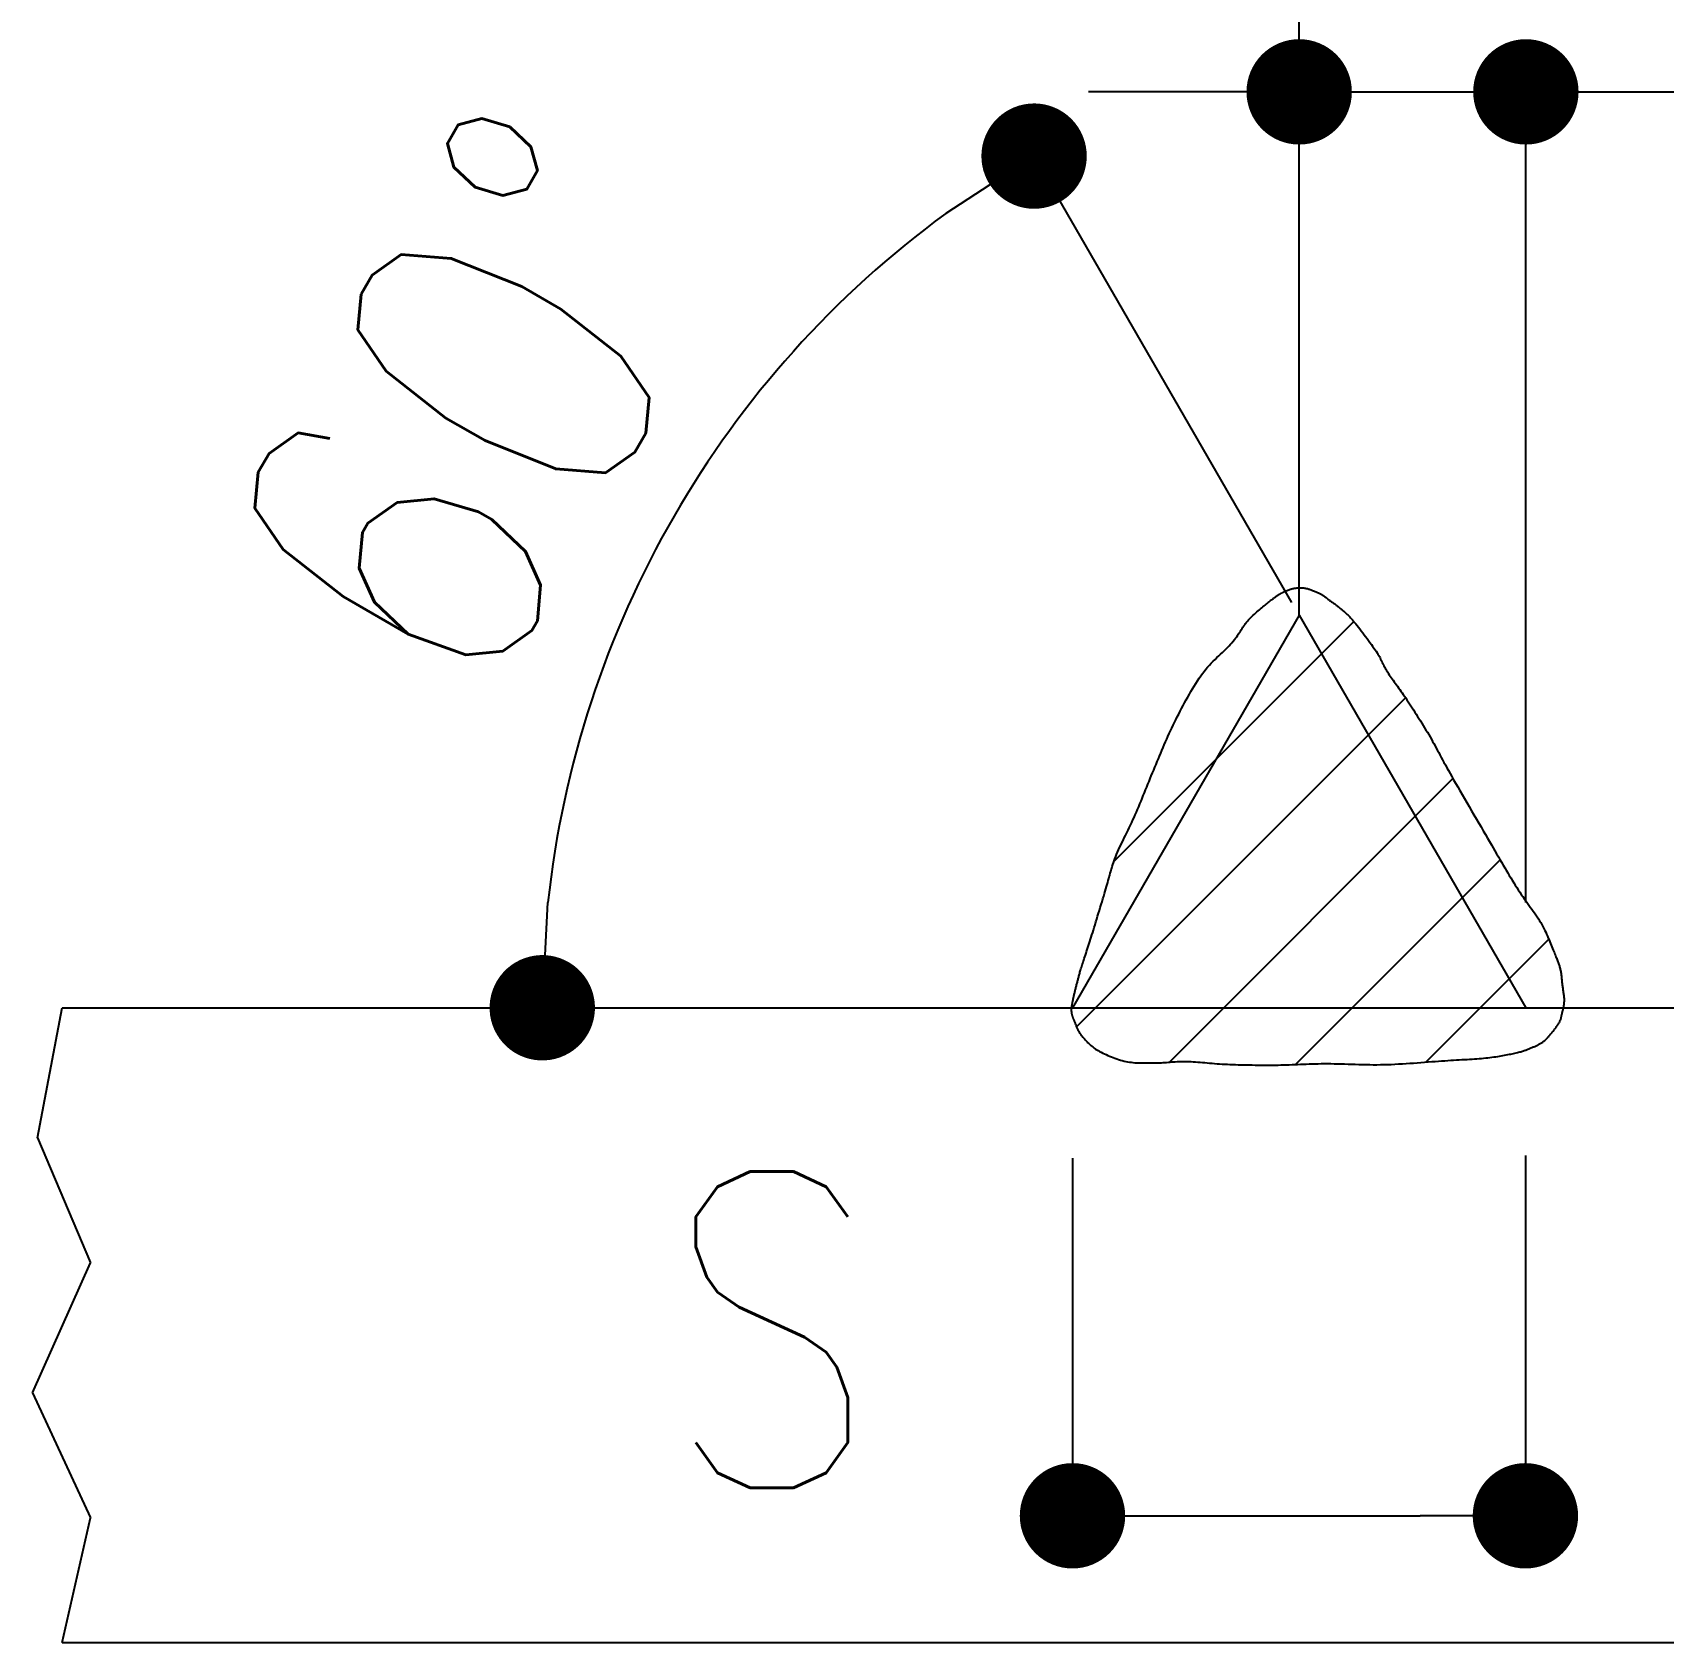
# Model space of a CAD drawing. Header units: millimetres. Extents: x -11384 to 29624, y 0 to 17788.
# Drawn here: x -5086.1 to -4962.3, y 5715.7 to 5837.9 of the extents above; entities that cross this region are included whole.
import ezdxf

# ---------------------------------------------------------------- set-up
doc = ezdxf.new("R2010")
doc.units = ezdxf.units.MM
doc.header["$LTSCALE"] = 5
doc.layers.get('0').update_dxf_attribs({"color": 255})
doc.layers.add('寸法', color=4, linetype='Continuous')
doc.layers.add('金物', color=142, linetype='Continuous')
doc.styles.add('04setumei', font='simplex.shx', dxfattribs={"width": 0.7, "height": 2.5, "bigfont": 'extfont2.shx'})

# ---------------------------------------------------------------- blocks, each defined once
blk = doc.blocks.new('_Dot')
at = {"color": 0, "linetype": 'ByBlock', "lineweight": -2}
blk.add_line((-0.5, 0), (-1, 0), dxfattribs=at)
at = {"color": 0, "linetype": 'ByBlock', "const_width": 0.5}
blk.add_lwpolyline([(-0.25, 0, 1), (0.25, 0, 1)], format="xyb", close=True, dxfattribs=at)

msp = doc.modelspace()

# ---------------------------------------------------------------- linework, layer by layer
at = {"layer": '寸法'}
for p, q in [((-4997.967, 5833.45), (-5005.967, 5833.45)), ((-4989.967, 5801.715), (-4989.967, 5833.45)), ((-4989.967, 5833.45), (-4972.758, 5833.45)), ((-4972.758, 5771.908), (-4972.758, 5833.45)), ((-4964.758, 5833.45), (-4956.758, 5833.45)), ((-4990.525, 5794.682), (-5010.092, 5828.573)), ((-4992.134, 5794.825), (-4992.078, 5794.87)), ((-4992.078, 5794.87), (-4992.025, 5794.912)), ((-4992.025, 5794.912), (-4991.975, 5794.952)), ((-4991.975, 5794.952), (-4991.927, 5794.99)), ((-4991.927, 5794.99), (-4991.881, 5795.025)), ((-4991.881, 5795.025), (-4991.836, 5795.058)), ((-4991.836, 5795.058), (-4991.794, 5795.09)), ((-4991.794, 5795.09), (-4991.752, 5795.12)), ((-4991.752, 5795.12), (-4991.711, 5795.149)), ((-4991.711, 5795.149), (-4991.672, 5795.177)), ((-4991.672, 5795.177), (-4991.632, 5795.204)), ((-4991.632, 5795.204), (-4991.593, 5795.231)), ((-4991.593, 5795.231), (-4991.554, 5795.257)), ((-4991.554, 5795.257), (-4991.514, 5795.283)), ((-4991.514, 5795.283), (-4991.475, 5795.308)), ((-4991.475, 5795.308), (-4991.437, 5795.332)), ((-4991.437, 5795.332), (-4991.401, 5795.353)), ((-4991.401, 5795.353), (-4991.366, 5795.373)), ((-4991.366, 5795.373), (-4991.332, 5795.392)), ((-4991.332, 5795.392), (-4991.3, 5795.409)), ((-4991.3, 5795.409), (-4991.268, 5795.425)), ((-4991.268, 5795.425), (-4991.236, 5795.44)), ((-4991.236, 5795.44), (-4991.205, 5795.455)), ((-4991.205, 5795.455), (-4991.175, 5795.468)), ((-4991.175, 5795.468), (-4991.145, 5795.482)), ((-4991.145, 5795.482), (-4991.115, 5795.494)), ((-4991.115, 5795.494), (-4991.085, 5795.507)), ((-4991.085, 5795.507), (-4991.055, 5795.52)), ((-4991.055, 5795.52), (-4991.025, 5795.532)), ((-4991.025, 5795.532), (-4990.995, 5795.545)), ((-4990.995, 5795.545), (-4990.963, 5795.558)), ((-4990.963, 5795.558), (-4990.932, 5795.572)), ((-4990.932, 5795.572), (-4990.901, 5795.585)), ((-4990.901, 5795.585), (-4990.869, 5795.598)), ((-4990.869, 5795.598), (-4990.838, 5795.611)), ((-4990.838, 5795.611), (-4990.807, 5795.623)), ((-4990.807, 5795.623), (-4990.776, 5795.636)), ((-4990.776, 5795.636), (-4990.745, 5795.648)), ((-4990.745, 5795.648), (-4990.714, 5795.659)), ((-4990.714, 5795.659), (-4990.683, 5795.67)), ((-4990.683, 5795.67), (-4990.652, 5795.681)), ((-4990.652, 5795.681), (-4990.622, 5795.691)), ((-4990.622, 5795.691), (-4990.592, 5795.701)), ((-4990.592, 5795.701), (-4990.562, 5795.71)), ((-4990.562, 5795.71), (-4990.532, 5795.719)), ((-4990.532, 5795.719), (-4990.502, 5795.727)), ((-4990.502, 5795.727), (-4990.473, 5795.735)), ((-4990.473, 5795.735), (-4990.443, 5795.742)), ((-4990.443, 5795.742), (-4990.414, 5795.748)), ((-4990.414, 5795.748), (-4990.386, 5795.754)), ((-4990.386, 5795.754), (-4990.358, 5795.76)), ((-4990.358, 5795.76), (-4990.331, 5795.764)), ((-4990.331, 5795.764), (-4990.304, 5795.768)), ((-4990.304, 5795.768), (-4990.278, 5795.772)), ((-4990.278, 5795.772), (-4990.251, 5795.775)), ((-4990.251, 5795.775), (-4990.225, 5795.778)), ((-4990.225, 5795.778), (-4990.198, 5795.78)), ((-4990.198, 5795.78), (-4990.171, 5795.782)), ((-4990.171, 5795.782), (-4990.144, 5795.784)), ((-4990.144, 5795.784), (-4990.116, 5795.785)), ((-4990.116, 5795.785), (-4990.088, 5795.786)), ((-4990.088, 5795.786), (-4990.059, 5795.787)), ((-4990.059, 5795.787), (-4990.03, 5795.787)), ((-4990.03, 5795.787), (-4989.999, 5795.787)), ((-4989.999, 5795.787), (-4989.967, 5795.787)), ((-4989.967, 5795.787), (-4989.935, 5795.787)), ((-4989.935, 5795.787), (-4989.903, 5795.787)), ((-4989.903, 5795.787), (-4989.871, 5795.787)), ((-4989.871, 5795.787), (-4989.839, 5795.788)), ((-4989.839, 5795.788), (-4989.807, 5795.788)), ((-4989.807, 5795.788), (-4989.774, 5795.788)), ((-4989.774, 5795.788), (-4989.741, 5795.788)), ((-4989.741, 5795.788), (-4989.707, 5795.787)), ((-4989.707, 5795.787), (-4989.672, 5795.786)), ((-4989.672, 5795.786), (-4989.636, 5795.784)), ((-4989.636, 5795.784), (-4989.6, 5795.781)), ((-4989.6, 5795.781), (-4989.562, 5795.776)), ((-4989.562, 5795.776), (-4989.522, 5795.77)), ((-4989.522, 5795.77), (-4989.481, 5795.763)), ((-4989.481, 5795.763), (-4989.438, 5795.755)), ((-4989.438, 5795.755), (-4989.394, 5795.744)), ((-4989.394, 5795.744), (-4989.347, 5795.732)), ((-4989.347, 5795.732), (-4989.297, 5795.718)), ((-4989.297, 5795.718), (-4989.244, 5795.702)), ((-4989.244, 5795.702), (-4989.188, 5795.684)), ((-4989.188, 5795.684), (-4989.13, 5795.665)), ((-4989.13, 5795.665), (-4989.07, 5795.644)), ((-4989.07, 5795.644), (-4989.007, 5795.621)), ((-4989.007, 5795.621), (-4988.944, 5795.598)), ((-4988.944, 5795.598), (-4988.88, 5795.574)), ((-4988.88, 5795.574), (-4988.816, 5795.549)), ((-4988.816, 5795.549), (-4988.752, 5795.523)), ((-4988.752, 5795.523), (-4988.688, 5795.497)), ((-4988.688, 5795.497), (-4988.626, 5795.47)), ((-4988.626, 5795.47), (-4988.565, 5795.444)), ((-4988.565, 5795.444), (-4988.506, 5795.417)), ((-4988.506, 5795.417), (-4988.45, 5795.391)), ((-4988.45, 5795.391), (-4988.396, 5795.365)), ((-4988.396, 5795.365), (-4988.346, 5795.339)), ((-4988.346, 5795.339), (-4988.299, 5795.314)), ((-4988.299, 5795.314), (-4988.255, 5795.289)), ((-4988.255, 5795.289), (-4988.214, 5795.264)), ((-4988.214, 5795.264), (-4988.175, 5795.239)), ((-4988.175, 5795.239), (-4988.137, 5795.213)), ((-4988.137, 5795.213), (-4988.102, 5795.188)), ((-4988.102, 5795.188), (-4988.067, 5795.162)), ((-4988.067, 5795.162), (-4988.033, 5795.136)), ((-4988.033, 5795.136), (-4987.999, 5795.109)), ((-4987.999, 5795.109), (-4987.965, 5795.082)), ((-4987.965, 5795.082), (-4987.931, 5795.055)), ((-4987.931, 5795.055), (-4987.897, 5795.027)), ((-4987.897, 5795.027), (-4987.861, 5794.998)), ((-4987.861, 5794.998), (-4987.825, 5794.968)), ((-4987.825, 5794.968), (-4987.786, 5794.938)), ((-4987.786, 5794.938), (-4987.746, 5794.907)), ((-4987.746, 5794.907), (-4987.703, 5794.875)), ((-4987.703, 5794.875), (-4987.658, 5794.842)), ((-4989.967, 5793.715), (-5007.176, 5763.908)), ((-4993.645, 5793.534), (-4993.556, 5793.622)), ((-4993.556, 5793.622), (-4993.464, 5793.709)), ((-4993.464, 5793.709), (-4993.371, 5793.795)), ((-4993.371, 5793.795), (-4993.277, 5793.879)), ((-4993.277, 5793.879), (-4993.181, 5793.962)), ((-4993.181, 5793.962), (-4993.086, 5794.043)), ((-4993.086, 5794.043), (-4992.992, 5794.123)), ((-4992.992, 5794.123), (-4992.899, 5794.2)), ((-4992.899, 5794.2), (-4992.806, 5794.275)), ((-4992.806, 5794.275), (-4992.717, 5794.348)), ((-4992.717, 5794.348), (-4992.63, 5794.418)), ((-4992.63, 5794.418), (-4992.546, 5794.486)), ((-4992.546, 5794.486), (-4992.466, 5794.551)), ((-4992.466, 5794.551), (-4992.391, 5794.612)), ((-4992.391, 5794.612), (-4992.32, 5794.67)), ((-4992.32, 5794.67), (-4992.255, 5794.725)), ((-4992.255, 5794.725), (-4992.193, 5794.777)), ((-4992.193, 5794.777), (-4992.134, 5794.825)), ((-4989.967, 5793.715), (-4972.758, 5763.908)), ((-4987.658, 5794.842), (-4987.613, 5794.809)), ((-4987.613, 5794.809), (-4987.566, 5794.776)), ((-4987.566, 5794.776), (-4987.519, 5794.742)), ((-4987.519, 5794.742), (-4987.471, 5794.708)), ((-4987.471, 5794.708), (-4987.422, 5794.674)), ((-4987.422, 5794.674), (-4987.372, 5794.638)), ((-4987.372, 5794.638), (-4987.322, 5794.603)), ((-4987.322, 5794.603), (-4987.271, 5794.566)), ((-4987.271, 5794.566), (-4987.219, 5794.528)), ((-4987.219, 5794.528), (-4987.167, 5794.489)), ((-4987.167, 5794.489), (-4987.115, 5794.45)), ((-4987.115, 5794.45), (-4987.061, 5794.409)), ((-4987.061, 5794.409), (-4987.008, 5794.366)), ((-4987.008, 5794.366), (-4986.954, 5794.323)), ((-4986.954, 5794.323), (-4986.9, 5794.278)), ((-4986.9, 5794.278), (-4986.845, 5794.232)), ((-4986.845, 5794.232), (-4986.791, 5794.185)), ((-4986.791, 5794.185), (-4986.738, 5794.141)), ((-4986.738, 5794.141), (-4986.686, 5794.097)), ((-4986.686, 5794.097), (-4986.635, 5794.054)), ((-4986.635, 5794.054), (-4986.583, 5794.011)), ((-4986.583, 5794.011), (-4986.531, 5793.968)), ((-4986.531, 5793.968), (-4986.479, 5793.923)), ((-4986.479, 5793.923), (-4986.426, 5793.876)), ((-4986.426, 5793.876), (-4986.371, 5793.827)), ((-4986.371, 5793.827), (-4986.315, 5793.774)), ((-4986.315, 5793.774), (-4986.256, 5793.718)), ((-4986.256, 5793.718), (-4986.196, 5793.657)), ((-4986.196, 5793.657), (-4986.132, 5793.591)), ((-5004.022, 5775.045), (-4985.824, 5793.242)), ((-4994.562, 5792.297), (-4994.493, 5792.402)), ((-4994.493, 5792.402), (-4994.426, 5792.504)), ((-4994.426, 5792.504), (-4994.362, 5792.605)), ((-4994.362, 5792.605), (-4994.298, 5792.703)), ((-4994.298, 5792.703), (-4994.234, 5792.8)), ((-4994.234, 5792.8), (-4994.17, 5792.896)), ((-4994.17, 5792.896), (-4994.105, 5792.99)), ((-4994.105, 5792.99), (-4994.037, 5793.083)), ((-4994.037, 5793.083), (-4993.966, 5793.175)), ((-4993.966, 5793.175), (-4993.892, 5793.266)), ((-4993.892, 5793.266), (-4993.814, 5793.356)), ((-4993.814, 5793.356), (-4993.731, 5793.445)), ((-4993.731, 5793.445), (-4993.645, 5793.534)), ((-4986.132, 5793.591), (-4986.066, 5793.52)), ((-4986.066, 5793.52), (-4985.996, 5793.443)), ((-4985.996, 5793.443), (-4985.922, 5793.358)), ((-4985.922, 5793.358), (-4985.844, 5793.266)), ((-4985.844, 5793.266), (-4985.761, 5793.165)), ((-4985.761, 5793.165), (-4985.67, 5793.054)), ((-4985.67, 5793.054), (-4985.574, 5792.933)), ((-4985.574, 5792.933), (-4985.472, 5792.804)), ((-4985.472, 5792.804), (-4985.366, 5792.669)), ((-4985.366, 5792.669), (-4985.257, 5792.528)), ((-4985.257, 5792.528), (-4985.146, 5792.383)), ((-4985.146, 5792.383), (-4985.034, 5792.235)), ((-4995.534, 5791.139), (-4995.409, 5791.262)), ((-4995.409, 5791.262), (-4995.289, 5791.383)), ((-4995.289, 5791.383), (-4995.175, 5791.504)), ((-4995.175, 5791.504), (-4995.069, 5791.624)), ((-4995.069, 5791.624), (-4994.969, 5791.742)), ((-4994.969, 5791.742), (-4994.877, 5791.858)), ((-4994.877, 5791.858), (-4994.79, 5791.971)), ((-4994.79, 5791.971), (-4994.71, 5792.082)), ((-4994.71, 5792.082), (-4994.634, 5792.191)), ((-4994.634, 5792.191), (-4994.562, 5792.297)), ((-4985.034, 5792.235), (-4984.922, 5792.086)), ((-4984.922, 5792.086), (-4984.81, 5791.936)), ((-4984.81, 5791.936), (-4984.7, 5791.787)), ((-4984.7, 5791.787), (-4984.593, 5791.64)), ((-4984.593, 5791.64), (-4984.489, 5791.496)), ((-4984.489, 5791.496), (-4984.39, 5791.357)), ((-4984.39, 5791.357), (-4984.296, 5791.224)), ((-4984.296, 5791.224), (-4984.209, 5791.097)), ((-4996.92, 5789.772), (-4996.782, 5789.925)), ((-4996.782, 5789.925), (-4996.642, 5790.074)), ((-4996.642, 5790.074), (-4996.499, 5790.218)), ((-4996.499, 5790.218), (-4996.357, 5790.359)), ((-4996.357, 5790.359), (-4996.215, 5790.496)), ((-4996.215, 5790.496), (-4996.074, 5790.63)), ((-4996.074, 5790.63), (-4995.935, 5790.76)), ((-4995.935, 5790.76), (-4995.797, 5790.889)), ((-4995.797, 5790.889), (-4995.664, 5791.015)), ((-4995.664, 5791.015), (-4995.534, 5791.139)), ((-4984.209, 5791.097), (-4984.129, 5790.979)), ((-4984.129, 5790.979), (-4984.057, 5790.869)), ((-4984.057, 5790.869), (-4983.992, 5790.764)), ((-4983.992, 5790.764), (-4983.933, 5790.664)), ((-4983.933, 5790.664), (-4983.88, 5790.569)), ((-4983.88, 5790.569), (-4983.83, 5790.477)), ((-4983.83, 5790.477), (-4983.785, 5790.388)), ((-4983.785, 5790.388), (-4983.742, 5790.301)), ((-4983.742, 5790.301), (-4983.7, 5790.216)), ((-4983.7, 5790.216), (-4983.66, 5790.131)), ((-4983.66, 5790.131), (-4983.62, 5790.048)), ((-4983.62, 5790.048), (-4983.579, 5789.963)), ((-4983.579, 5789.963), (-4983.536, 5789.877)), ((-4997.815, 5788.539), (-4997.691, 5788.734)), ((-4997.691, 5788.734), (-4997.566, 5788.923)), ((-4997.566, 5788.923), (-4997.441, 5789.105)), ((-4997.441, 5789.105), (-4997.316, 5789.281)), ((-4997.316, 5789.281), (-4997.188, 5789.45)), ((-4997.188, 5789.45), (-4997.056, 5789.613)), ((-4997.056, 5789.613), (-4996.92, 5789.772)), ((-4983.536, 5789.877), (-4983.492, 5789.789)), ((-4983.492, 5789.789), (-4983.444, 5789.699)), ((-4983.444, 5789.699), (-4983.391, 5789.606)), ((-4983.391, 5789.606), (-4983.334, 5789.509)), ((-4983.334, 5789.509), (-4983.271, 5789.407)), ((-4983.271, 5789.407), (-4983.204, 5789.302)), ((-4983.204, 5789.302), (-4983.134, 5789.198)), ((-4983.134, 5789.198), (-4983.063, 5789.092)), ((-4983.063, 5789.092), (-4982.989, 5788.986)), ((-4982.989, 5788.986), (-4982.913, 5788.879)), ((-4982.913, 5788.879), (-4982.835, 5788.771)), ((-4982.835, 5788.771), (-4982.756, 5788.661)), ((-5006.87, 5762.461), (-4981.891, 5787.441)), ((-4998.543, 5787.287), (-4998.424, 5787.503)), ((-4998.424, 5787.503), (-4998.305, 5787.716)), ((-4998.305, 5787.716), (-4998.184, 5787.927)), ((-4998.184, 5787.927), (-4998.061, 5788.135)), ((-4998.061, 5788.135), (-4997.938, 5788.339)), ((-4997.938, 5788.339), (-4997.815, 5788.539)), ((-4982.756, 5788.661), (-4982.674, 5788.55)), ((-4982.674, 5788.55), (-4982.591, 5788.437)), ((-4982.591, 5788.437), (-4982.507, 5788.321)), ((-4982.507, 5788.321), (-4982.421, 5788.203)), ((-4982.421, 5788.203), (-4982.334, 5788.082)), ((-4982.334, 5788.082), (-4982.246, 5787.959)), ((-4982.246, 5787.959), (-4982.156, 5787.832)), ((-4982.156, 5787.832), (-4982.066, 5787.702)), ((-4982.066, 5787.702), (-4981.975, 5787.567)), ((-4981.975, 5787.567), (-4981.883, 5787.429)), ((-4981.883, 5787.429), (-4981.79, 5787.287)), ((-4999.224, 5785.991), (-4999.115, 5786.204)), ((-4999.115, 5786.204), (-4999.004, 5786.419)), ((-4999.004, 5786.419), (-4998.891, 5786.636)), ((-4998.891, 5786.636), (-4998.777, 5786.853)), ((-4998.777, 5786.853), (-4998.661, 5787.07)), ((-4998.661, 5787.07), (-4998.543, 5787.287)), ((-4981.79, 5787.287), (-4981.694, 5787.141)), ((-4981.694, 5787.141), (-4981.596, 5786.992)), ((-4981.596, 5786.992), (-4981.496, 5786.838)), ((-4981.496, 5786.838), (-4981.395, 5786.682)), ((-4981.395, 5786.682), (-4981.292, 5786.523)), ((-4981.292, 5786.523), (-4981.188, 5786.361)), ((-4981.188, 5786.361), (-4981.084, 5786.196)), ((-4981.084, 5786.196), (-4980.978, 5786.029)), ((-4999.737, 5784.939), (-4999.639, 5785.15)), ((-4999.639, 5785.15), (-4999.539, 5785.361)), ((-4999.539, 5785.361), (-4999.436, 5785.571)), ((-4999.436, 5785.571), (-4999.332, 5785.78)), ((-4999.332, 5785.78), (-4999.224, 5785.991)), ((-4980.978, 5786.029), (-4980.872, 5785.861)), ((-4980.872, 5785.861), (-4980.765, 5785.69)), ((-4980.765, 5785.69), (-4980.659, 5785.519)), ((-4980.659, 5785.519), (-4980.553, 5785.346)), ((-4980.553, 5785.346), (-4980.447, 5785.172)), ((-4980.447, 5785.172), (-4980.342, 5784.997)), ((-4980.342, 5784.997), (-4980.237, 5784.822)), ((-5000.296, 5783.664), (-5000.206, 5783.877)), ((-5000.206, 5783.877), (-5000.114, 5784.09)), ((-5000.114, 5784.09), (-5000.022, 5784.303)), ((-5000.022, 5784.303), (-4999.929, 5784.515)), ((-4999.929, 5784.515), (-4999.834, 5784.727)), ((-4999.834, 5784.727), (-4999.737, 5784.939)), ((-4980.237, 5784.822), (-4980.133, 5784.646)), ((-4980.133, 5784.646), (-4980.033, 5784.473)), ((-4980.033, 5784.473), (-4979.935, 5784.301)), ((-4979.935, 5784.301), (-4979.84, 5784.132)), ((-4979.84, 5784.132), (-4979.746, 5783.963)), ((-4979.746, 5783.963), (-4979.653, 5783.794)), ((-4979.653, 5783.794), (-4979.561, 5783.624)), ((-5000.833, 5782.386), (-5000.743, 5782.598)), ((-5000.743, 5782.598), (-5000.654, 5782.811)), ((-5000.654, 5782.811), (-5000.565, 5783.024)), ((-5000.565, 5783.024), (-5000.475, 5783.237)), ((-5000.475, 5783.237), (-5000.386, 5783.451)), ((-5000.386, 5783.451), (-5000.296, 5783.664)), ((-4979.561, 5783.624), (-4979.469, 5783.452)), ((-4979.469, 5783.452), (-4979.376, 5783.279)), ((-4979.376, 5783.279), (-4979.281, 5783.101)), ((-4979.281, 5783.101), (-4979.184, 5782.92)), ((-4979.184, 5782.92), (-4979.084, 5782.734)), ((-4979.084, 5782.734), (-4978.98, 5782.542)), ((-4978.98, 5782.542), (-4978.872, 5782.343)), ((-5001.367, 5781.099), (-5001.279, 5781.316)), ((-5001.279, 5781.316), (-5001.191, 5781.531)), ((-5001.191, 5781.531), (-5001.102, 5781.746)), ((-5001.102, 5781.746), (-5001.013, 5781.96)), ((-5001.013, 5781.96), (-5000.923, 5782.173)), ((-5000.923, 5782.173), (-5000.833, 5782.386)), ((-4999.82, 5759.777), (-4978.292, 5781.305)), ((-4978.872, 5782.343), (-4978.76, 5782.137)), ((-4978.76, 5782.137), (-4978.641, 5781.923)), ((-4978.641, 5781.923), (-4978.516, 5781.699)), ((-4978.516, 5781.699), (-4978.384, 5781.466)), ((-4978.384, 5781.466), (-4978.244, 5781.219)), ((-5001.888, 5779.808), (-5001.802, 5780.021)), ((-5001.802, 5780.021), (-5001.715, 5780.236)), ((-5001.715, 5780.236), (-5001.629, 5780.451)), ((-5001.629, 5780.451), (-5001.542, 5780.667)), ((-5001.542, 5780.667), (-5001.455, 5780.883)), ((-5001.455, 5780.883), (-5001.367, 5781.099)), ((-4978.244, 5781.219), (-4978.094, 5780.958)), ((-4978.094, 5780.958), (-4977.936, 5780.682)), ((-4977.936, 5780.682), (-4977.771, 5780.396)), ((-4977.771, 5780.396), (-4977.6, 5780.1)), ((-4977.6, 5780.1), (-4977.424, 5779.798)), ((-5002.408, 5778.566), (-5002.321, 5778.767)), ((-5002.321, 5778.767), (-5002.234, 5778.971)), ((-5002.234, 5778.971), (-5002.147, 5779.177)), ((-5002.147, 5779.177), (-5002.061, 5779.386)), ((-5002.061, 5779.386), (-5001.975, 5779.596)), ((-5001.975, 5779.596), (-5001.888, 5779.808)), ((-4977.424, 5779.798), (-4977.246, 5779.49)), ((-4977.246, 5779.49), (-4977.064, 5779.178)), ((-4977.064, 5779.178), (-4976.882, 5778.864)), ((-4976.882, 5778.864), (-4976.7, 5778.552)), ((-5002.962, 5777.382), (-5002.868, 5777.576)), ((-5002.868, 5777.576), (-5002.773, 5777.773)), ((-5002.773, 5777.773), (-5002.68, 5777.97)), ((-5002.68, 5777.97), (-5002.587, 5778.168)), ((-5002.587, 5778.168), (-5002.497, 5778.367)), ((-5002.497, 5778.367), (-5002.408, 5778.566)), ((-4976.7, 5778.552), (-4976.518, 5778.241)), ((-4976.518, 5778.241), (-4976.339, 5777.935)), ((-4976.339, 5777.935), (-4976.164, 5777.635)), ((-4976.164, 5777.635), (-4975.994, 5777.343)), ((-5003.511, 5776.252), (-5003.424, 5776.435)), ((-5003.424, 5776.435), (-5003.335, 5776.62)), ((-5003.335, 5776.62), (-5003.243, 5776.807)), ((-5003.243, 5776.807), (-5003.15, 5776.997)), ((-5003.15, 5776.997), (-5003.056, 5777.188)), ((-5003.056, 5777.188), (-5002.962, 5777.382)), ((-4975.994, 5777.343), (-4975.829, 5777.062)), ((-4975.829, 5777.062), (-4975.672, 5776.792)), ((-4975.672, 5776.792), (-4975.522, 5776.536)), ((-4975.522, 5776.536), (-4975.38, 5776.292)), ((-4975.38, 5776.292), (-4975.241, 5776.054)), ((-5004.065, 5774.922), (-5004.013, 5775.069)), ((-5004.013, 5775.069), (-5003.956, 5775.223)), ((-5003.956, 5775.223), (-5003.893, 5775.384)), ((-5003.893, 5775.384), (-5003.825, 5775.551)), ((-5003.825, 5775.551), (-5003.753, 5775.722)), ((-5003.753, 5775.722), (-5003.676, 5775.895)), ((-5003.676, 5775.895), (-5003.595, 5776.072)), ((-5003.595, 5776.072), (-5003.511, 5776.252)), ((-4990.258, 5759.604), (-4974.715, 5775.147)), ((-4975.241, 5776.054), (-4975.107, 5775.823)), ((-4975.107, 5775.823), (-4974.976, 5775.597)), ((-4974.976, 5775.597), (-4974.848, 5775.377)), ((-4974.848, 5775.377), (-4974.724, 5775.162)), ((-4974.724, 5775.162), (-4974.602, 5774.952)), ((-5004.417, 5773.717), (-5004.38, 5773.853)), ((-5004.38, 5773.853), (-5004.344, 5773.987)), ((-5004.344, 5773.987), (-5004.309, 5774.119)), ((-5004.309, 5774.119), (-5004.273, 5774.249)), ((-5004.273, 5774.249), (-5004.236, 5774.379)), ((-5004.236, 5774.379), (-5004.197, 5774.51)), ((-5004.197, 5774.51), (-5004.156, 5774.644)), ((-5004.156, 5774.644), (-5004.113, 5774.781)), ((-5004.113, 5774.781), (-5004.065, 5774.922)), ((-4974.602, 5774.952), (-4974.483, 5774.747)), ((-4974.483, 5774.747), (-4974.365, 5774.545)), ((-4974.365, 5774.545), (-4974.249, 5774.348)), ((-4974.249, 5774.348), (-4974.135, 5774.154)), ((-4974.135, 5774.154), (-4974.021, 5773.962)), ((-4974.021, 5773.962), (-4973.908, 5773.773)), ((-5004.808, 5772.375), (-5004.748, 5772.574)), ((-5004.748, 5772.574), (-5004.69, 5772.764)), ((-5004.69, 5772.764), (-5004.636, 5772.944)), ((-5004.636, 5772.944), (-5004.585, 5773.114)), ((-5004.585, 5773.114), (-5004.538, 5773.275)), ((-5004.538, 5773.275), (-5004.495, 5773.428)), ((-5004.495, 5773.428), (-5004.455, 5773.575)), ((-5004.455, 5773.575), (-5004.417, 5773.717)), ((-4973.908, 5773.773), (-4973.795, 5773.587)), ((-4973.795, 5773.587), (-4973.682, 5773.403)), ((-4973.682, 5773.403), (-4973.569, 5773.22)), ((-4973.569, 5773.22), (-4973.455, 5773.038)), ((-4973.455, 5773.038), (-4973.34, 5772.859)), ((-4973.34, 5772.859), (-4973.224, 5772.684)), ((-4973.224, 5772.684), (-4973.108, 5772.513)), ((-5005.131, 5771.301), (-5005.064, 5771.522)), ((-5005.064, 5771.522), (-5004.999, 5771.742)), ((-5004.999, 5771.742), (-5004.933, 5771.958)), ((-5004.933, 5771.958), (-5004.87, 5772.169)), ((-5004.87, 5772.169), (-5004.808, 5772.375)), ((-4973.108, 5772.513), (-4972.992, 5772.346)), ((-4972.992, 5772.346), (-4972.877, 5772.182)), ((-4972.877, 5772.182), (-4972.761, 5772.021)), ((-4972.761, 5772.021), (-4972.647, 5771.863)), ((-4972.647, 5771.863), (-4972.534, 5771.708)), ((-4972.534, 5771.708), (-4972.423, 5771.555)), ((-4972.423, 5771.555), (-4972.314, 5771.403)), ((-4972.314, 5771.403), (-4972.207, 5771.254)), ((-5005.523, 5770.007), (-5005.46, 5770.212)), ((-5005.46, 5770.212), (-5005.396, 5770.423)), ((-5005.396, 5770.423), (-5005.331, 5770.638)), ((-5005.331, 5770.638), (-5005.265, 5770.858)), ((-5005.265, 5770.858), (-5005.198, 5771.079)), ((-5005.198, 5771.079), (-5005.131, 5771.301)), ((-4972.207, 5771.254), (-4972.102, 5771.105)), ((-4972.102, 5771.105), (-4972.001, 5770.958)), ((-4972.001, 5770.958), (-4971.902, 5770.811)), ((-4971.902, 5770.811), (-4971.807, 5770.665)), ((-4971.807, 5770.665), (-4971.717, 5770.519)), ((-4971.717, 5770.519), (-4971.63, 5770.373)), ((-4971.63, 5770.373), (-4971.548, 5770.227)), ((-4971.548, 5770.227), (-4971.468, 5770.079)), ((-5005.907, 5768.782), (-5005.855, 5768.942)), ((-5005.855, 5768.942), (-5005.803, 5769.105)), ((-5005.803, 5769.105), (-5005.75, 5769.272)), ((-5005.75, 5769.272), (-5005.697, 5769.443)), ((-5005.697, 5769.443), (-5005.641, 5769.621)), ((-5005.641, 5769.621), (-5005.583, 5769.81)), ((-5005.583, 5769.81), (-5005.523, 5770.007)), ((-4980.341, 5759.786), (-4971.015, 5769.112)), ((-4971.468, 5770.079), (-4971.392, 5769.932)), ((-4971.392, 5769.932), (-4971.319, 5769.784)), ((-4971.319, 5769.784), (-4971.249, 5769.637)), ((-4971.249, 5769.637), (-4971.181, 5769.491)), ((-4971.181, 5769.491), (-4971.116, 5769.347)), ((-4971.116, 5769.347), (-4971.054, 5769.204)), ((-4971.054, 5769.204), (-4970.994, 5769.063)), ((-4970.994, 5769.063), (-4970.937, 5768.925)), ((-4970.937, 5768.925), (-4970.881, 5768.791)), ((-5006.322, 5767.522), (-5006.281, 5767.647)), ((-5006.281, 5767.647), (-5006.238, 5767.775)), ((-5006.238, 5767.775), (-5006.195, 5767.907)), ((-5006.195, 5767.907), (-5006.15, 5768.043)), ((-5006.15, 5768.043), (-5006.103, 5768.183)), ((-5006.103, 5768.183), (-5006.056, 5768.327)), ((-5006.056, 5768.327), (-5006.007, 5768.475)), ((-5006.007, 5768.475), (-5005.957, 5768.627)), ((-5005.957, 5768.627), (-5005.907, 5768.782)), ((-4970.881, 5768.791), (-4970.828, 5768.659)), ((-4970.828, 5768.659), (-4970.777, 5768.532)), ((-4970.777, 5768.532), (-4970.728, 5768.409)), ((-4970.728, 5768.409), (-4970.68, 5768.29)), ((-4970.68, 5768.29), (-4970.634, 5768.177)), ((-4970.634, 5768.177), (-4970.59, 5768.069)), ((-4970.59, 5768.069), (-4970.548, 5767.967)), ((-4970.548, 5767.967), (-4970.508, 5767.872)), ((-4970.508, 5767.872), (-4970.472, 5767.783)), ((-4970.472, 5767.783), (-4970.437, 5767.698)), ((-4970.437, 5767.698), (-4970.406, 5767.619)), ((-5006.669, 5766.379), (-5006.649, 5766.449)), ((-5006.649, 5766.449), (-5006.629, 5766.523)), ((-5006.629, 5766.523), (-5006.607, 5766.6)), ((-5006.607, 5766.6), (-5006.583, 5766.682)), ((-5006.583, 5766.682), (-5006.557, 5766.768)), ((-5006.557, 5766.768), (-5006.53, 5766.86)), ((-5006.53, 5766.86), (-5006.501, 5766.958)), ((-5006.501, 5766.958), (-5006.469, 5767.062)), ((-5006.469, 5767.062), (-5006.434, 5767.171)), ((-5006.434, 5767.171), (-5006.399, 5767.284)), ((-5006.399, 5767.284), (-5006.361, 5767.401)), ((-5006.361, 5767.401), (-5006.322, 5767.522)), ((-4970.406, 5767.619), (-4970.376, 5767.543)), ((-4970.376, 5767.543), (-4970.349, 5767.471)), ((-4970.349, 5767.471), (-4970.323, 5767.401)), ((-4970.323, 5767.401), (-4970.299, 5767.334)), ((-4970.299, 5767.334), (-4970.276, 5767.268)), ((-4970.276, 5767.268), (-4970.255, 5767.204)), ((-4970.255, 5767.204), (-4970.235, 5767.14)), ((-4970.235, 5767.14), (-4970.215, 5767.075)), ((-4970.215, 5767.075), (-4970.197, 5767.01)), ((-4970.197, 5767.01), (-4970.179, 5766.944)), ((-4970.179, 5766.944), (-4970.161, 5766.876)), ((-4970.161, 5766.876), (-4970.144, 5766.805)), ((-4970.144, 5766.805), (-4970.127, 5766.734)), ((-4970.127, 5766.734), (-4970.113, 5766.662)), ((-4970.113, 5766.662), (-4970.1, 5766.592)), ((-4970.1, 5766.592), (-4970.088, 5766.522)), ((-4970.088, 5766.522), (-4970.078, 5766.452)), ((-4970.078, 5766.452), (-4970.069, 5766.383)), ((-5006.994, 5765.11), (-5006.979, 5765.175)), ((-5006.979, 5765.175), (-5006.963, 5765.24)), ((-5006.963, 5765.24), (-5006.946, 5765.307)), ((-5006.946, 5765.307), (-5006.93, 5765.374)), ((-5006.93, 5765.374), (-5006.913, 5765.442)), ((-5006.913, 5765.442), (-5006.896, 5765.51)), ((-5006.896, 5765.51), (-5006.878, 5765.579)), ((-5006.878, 5765.579), (-5006.861, 5765.648)), ((-5006.861, 5765.648), (-5006.842, 5765.718)), ((-5006.842, 5765.718), (-5006.824, 5765.787)), ((-5006.824, 5765.787), (-5006.806, 5765.856)), ((-5006.806, 5765.856), (-5006.789, 5765.922)), ((-5006.789, 5765.922), (-5006.772, 5765.987)), ((-5006.772, 5765.987), (-5006.756, 5766.051)), ((-5006.756, 5766.051), (-5006.739, 5766.115)), ((-5006.739, 5766.115), (-5006.722, 5766.179)), ((-5006.722, 5766.179), (-5006.705, 5766.244)), ((-5006.705, 5766.244), (-5006.687, 5766.31)), ((-5006.687, 5766.31), (-5006.669, 5766.379)), ((-4970.069, 5766.383), (-4970.061, 5766.314)), ((-4970.061, 5766.314), (-4970.054, 5766.245)), ((-4970.054, 5766.245), (-4970.047, 5766.176)), ((-4970.047, 5766.176), (-4970.042, 5766.107)), ((-4970.042, 5766.107), (-4970.035, 5766.038)), ((-4970.035, 5766.038), (-4970.03, 5765.969)), ((-4970.03, 5765.969), (-4970.024, 5765.899)), ((-4970.024, 5765.899), (-4970.017, 5765.829)), ((-4970.017, 5765.829), (-4970.011, 5765.759)), ((-4970.011, 5765.759), (-4970.003, 5765.688)), ((-4970.003, 5765.688), (-4969.995, 5765.616)), ((-4969.995, 5765.616), (-4969.986, 5765.543)), ((-4969.986, 5765.543), (-4969.976, 5765.468)), ((-4969.976, 5765.468), (-4969.965, 5765.392)), ((-4969.965, 5765.392), (-4969.953, 5765.314)), ((-4969.953, 5765.314), (-4969.942, 5765.236)), ((-4969.942, 5765.236), (-4969.93, 5765.157)), ((-4969.93, 5765.157), (-4969.919, 5765.078)), ((-5007.243, 5763.885), (-5007.239, 5763.92)), ((-5007.239, 5763.92), (-5007.234, 5763.957)), ((-5007.234, 5763.957), (-5007.229, 5763.995)), ((-5007.229, 5763.995), (-5007.223, 5764.034)), ((-5007.223, 5764.034), (-5007.217, 5764.074)), ((-5007.217, 5764.074), (-5007.21, 5764.115)), ((-5007.21, 5764.115), (-5007.203, 5764.157)), ((-5007.203, 5764.157), (-5007.195, 5764.2)), ((-5007.195, 5764.2), (-5007.186, 5764.244)), ((-5007.186, 5764.244), (-5007.177, 5764.289)), ((-5007.177, 5764.289), (-5007.168, 5764.335)), ((-5007.168, 5764.335), (-5007.158, 5764.383)), ((-5007.158, 5764.383), (-5007.147, 5764.431)), ((-5007.147, 5764.431), (-5007.137, 5764.481)), ((-5007.137, 5764.481), (-5007.126, 5764.532)), ((-5007.126, 5764.532), (-5007.115, 5764.583)), ((-5007.115, 5764.583), (-5007.103, 5764.636)), ((-5007.103, 5764.636), (-5007.091, 5764.691)), ((-5007.091, 5764.691), (-5007.078, 5764.746)), ((-5007.078, 5764.746), (-5007.065, 5764.804)), ((-5007.065, 5764.804), (-5007.052, 5764.862)), ((-5007.052, 5764.862), (-5007.038, 5764.923)), ((-5007.038, 5764.923), (-5007.024, 5764.984)), ((-5007.024, 5764.984), (-5007.009, 5765.046)), ((-5007.009, 5765.046), (-5006.994, 5765.11)), ((-4969.919, 5765.078), (-4969.908, 5765)), ((-4969.908, 5765), (-4969.897, 5764.922)), ((-4969.903, 5763.888), (-4969.892, 5763.933)), ((-4969.897, 5764.922), (-4969.886, 5764.844)), ((-4969.892, 5763.933), (-4969.883, 5763.98)), ((-4969.886, 5764.844), (-4969.877, 5764.768)), ((-4969.883, 5763.98), (-4969.874, 5764.028)), ((-4969.877, 5764.768), (-4969.868, 5764.693)), ((-4969.874, 5764.028), (-4969.866, 5764.077)), ((-4969.868, 5764.693), (-4969.861, 5764.62)), ((-4969.866, 5764.077), (-4969.859, 5764.128)), ((-4969.861, 5764.62), (-4969.855, 5764.549)), ((-4969.859, 5764.128), (-4969.854, 5764.18)), ((-4969.855, 5764.549), (-4969.85, 5764.481)), ((-4969.854, 5764.18), (-4969.85, 5764.235)), ((-4969.85, 5764.481), (-4969.847, 5764.415)), ((-4969.85, 5764.235), (-4969.847, 5764.292)), ((-4969.847, 5764.415), (-4969.846, 5764.352)), ((-4969.847, 5764.292), (-4969.846, 5764.352)), ((-5007.264, 5763.663), (-5007.263, 5763.688)), ((-5007.263, 5763.639), (-5007.264, 5763.663)), ((-5007.263, 5763.688), (-5007.262, 5763.713)), ((-5007.263, 5763.615), (-5007.263, 5763.639)), ((-5007.263, 5763.615), (-5007.261, 5763.589)), ((-5007.262, 5763.713), (-5007.26, 5763.738)), ((-5007.261, 5763.589), (-5007.259, 5763.564)), ((-5007.26, 5763.738), (-5007.257, 5763.765)), ((-5007.259, 5763.564), (-5007.255, 5763.537)), ((-5007.257, 5763.765), (-5007.255, 5763.792)), ((-5007.255, 5763.792), (-5007.251, 5763.821)), ((-5007.255, 5763.537), (-5007.251, 5763.508)), ((-5007.251, 5763.821), (-5007.247, 5763.852)), ((-5007.251, 5763.508), (-5007.245, 5763.478)), ((-5007.247, 5763.852), (-5007.243, 5763.885)), ((-5007.245, 5763.478), (-5007.239, 5763.446)), ((-5007.239, 5763.446), (-5007.232, 5763.413)), ((-5007.232, 5763.413), (-5007.224, 5763.379)), ((-5007.224, 5763.379), (-5007.214, 5763.345)), ((-5007.214, 5763.345), (-5007.204, 5763.311)), ((-5007.204, 5763.311), (-5007.194, 5763.276)), ((-5007.194, 5763.276), (-5007.182, 5763.24)), ((-5007.182, 5763.24), (-5007.17, 5763.204)), ((-5007.17, 5763.204), (-5007.157, 5763.167)), ((-5007.157, 5763.167), (-5007.143, 5763.129)), ((-5007.143, 5763.129), (-5007.128, 5763.091)), ((-5007.128, 5763.091), (-5007.112, 5763.051)), ((-5007.112, 5763.051), (-5007.096, 5763.011)), ((-5007.096, 5763.011), (-5007.079, 5762.97)), ((-5007.079, 5762.97), (-5007.061, 5762.928)), ((-5007.061, 5762.928), (-5007.042, 5762.884)), ((-5007.042, 5762.884), (-5007.022, 5762.84)), ((-5007.022, 5762.84), (-5007.002, 5762.794)), ((-5007.002, 5762.794), (-5006.982, 5762.747)), ((-5006.982, 5762.747), (-5006.962, 5762.699)), ((-5006.962, 5762.699), (-5006.943, 5762.65)), ((-4970.31, 5762.639), (-4970.277, 5762.691)), ((-4970.277, 5762.691), (-4970.246, 5762.742)), ((-4970.246, 5762.742), (-4970.218, 5762.791)), ((-4970.218, 5762.791), (-4970.193, 5762.839)), ((-4970.193, 5762.839), (-4970.171, 5762.885)), ((-4970.171, 5762.885), (-4970.151, 5762.93)), ((-4970.151, 5762.93), (-4970.133, 5762.975)), ((-4970.133, 5762.975), (-4970.117, 5763.018)), ((-4970.117, 5763.018), (-4970.103, 5763.061)), ((-4970.103, 5763.061), (-4970.09, 5763.104)), ((-4970.09, 5763.104), (-4970.079, 5763.146)), ((-4970.079, 5763.146), (-4970.069, 5763.188)), ((-4970.069, 5763.188), (-4970.059, 5763.23)), ((-4970.059, 5763.23), (-4970.05, 5763.272)), ((-4970.05, 5763.272), (-4970.042, 5763.315)), ((-4970.042, 5763.315), (-4970.033, 5763.358)), ((-4970.033, 5763.358), (-4970.024, 5763.401)), ((-4970.024, 5763.401), (-4970.015, 5763.444)), ((-4970.015, 5763.444), (-4970.006, 5763.489)), ((-4970.006, 5763.489), (-4969.995, 5763.534)), ((-4969.995, 5763.534), (-4969.984, 5763.58)), ((-4969.984, 5763.58), (-4969.972, 5763.624)), ((-4969.972, 5763.624), (-4969.96, 5763.668)), ((-4969.96, 5763.668), (-4969.949, 5763.712)), ((-4969.949, 5763.712), (-4969.937, 5763.756)), ((-4969.937, 5763.756), (-4969.925, 5763.799)), ((-4969.925, 5763.799), (-4969.914, 5763.843)), ((-4969.914, 5763.843), (-4969.903, 5763.888)), ((-5006.943, 5762.65), (-5006.924, 5762.601)), ((-5006.924, 5762.601), (-5006.905, 5762.55)), ((-5006.905, 5762.55), (-5006.885, 5762.498)), ((-5006.885, 5762.498), (-5006.864, 5762.445)), ((-5006.864, 5762.445), (-5006.842, 5762.391)), ((-5006.842, 5762.391), (-5006.818, 5762.337)), ((-5006.818, 5762.337), (-5006.793, 5762.281)), ((-5006.793, 5762.281), (-5006.765, 5762.225)), ((-5006.765, 5762.225), (-5006.735, 5762.168)), ((-5006.735, 5762.168), (-5006.702, 5762.11)), ((-5006.702, 5762.11), (-5006.666, 5762.051)), ((-5006.666, 5762.051), (-5006.627, 5761.992)), ((-5006.627, 5761.992), (-5006.584, 5761.932)), ((-5006.584, 5761.932), (-5006.537, 5761.871)), ((-5006.537, 5761.871), (-5006.486, 5761.809)), ((-5006.486, 5761.809), (-5006.434, 5761.744)), ((-5006.434, 5761.744), (-5006.38, 5761.677)), ((-5006.38, 5761.677), (-5006.324, 5761.609)), ((-5006.324, 5761.609), (-5006.265, 5761.54)), ((-5006.265, 5761.54), (-5006.204, 5761.469)), ((-5006.204, 5761.469), (-5006.14, 5761.398)), ((-4971.323, 5761.428), (-4971.287, 5761.459)), ((-4971.287, 5761.459), (-4971.253, 5761.491)), ((-4971.253, 5761.491), (-4971.219, 5761.524)), ((-4971.219, 5761.524), (-4971.187, 5761.557)), ((-4971.187, 5761.557), (-4971.154, 5761.591)), ((-4971.154, 5761.591), (-4971.123, 5761.625)), ((-4971.123, 5761.625), (-4971.091, 5761.661)), ((-4971.091, 5761.661), (-4971.058, 5761.698)), ((-4971.058, 5761.698), (-4971.026, 5761.735)), ((-4971.026, 5761.735), (-4970.993, 5761.774)), ((-4970.993, 5761.774), (-4970.959, 5761.815)), ((-4970.959, 5761.815), (-4970.924, 5761.856)), ((-4970.924, 5761.856), (-4970.887, 5761.899)), ((-4970.887, 5761.899), (-4970.849, 5761.944)), ((-4970.849, 5761.944), (-4970.809, 5761.991)), ((-4970.809, 5761.991), (-4970.768, 5762.04)), ((-4970.768, 5762.04), (-4970.725, 5762.092)), ((-4970.725, 5762.092), (-4970.682, 5762.144)), ((-4970.682, 5762.144), (-4970.639, 5762.198)), ((-4970.639, 5762.198), (-4970.595, 5762.252)), ((-4970.595, 5762.252), (-4970.551, 5762.308)), ((-4970.551, 5762.308), (-4970.508, 5762.364)), ((-4970.508, 5762.364), (-4970.465, 5762.42)), ((-4970.465, 5762.42), (-4970.424, 5762.475)), ((-4970.424, 5762.475), (-4970.384, 5762.531)), ((-4970.384, 5762.531), (-4970.346, 5762.585)), ((-4970.346, 5762.585), (-4970.31, 5762.639)), ((-5006.14, 5761.398), (-5006.074, 5761.327)), ((-5006.074, 5761.327), (-5006.004, 5761.255)), ((-5006.004, 5761.255), (-5005.932, 5761.183)), ((-5005.932, 5761.183), (-5005.856, 5761.112)), ((-5005.856, 5761.112), (-5005.777, 5761.042)), ((-5005.777, 5761.042), (-5005.694, 5760.973)), ((-5005.694, 5760.973), (-5005.608, 5760.906)), ((-5005.608, 5760.906), (-5005.518, 5760.84)), ((-5005.518, 5760.84), (-5005.424, 5760.777)), ((-5005.424, 5760.777), (-5005.326, 5760.715)), ((-5005.326, 5760.715), (-5005.222, 5760.655)), ((-5005.222, 5760.655), (-5005.113, 5760.595)), ((-5005.113, 5760.595), (-5004.998, 5760.534)), ((-5004.998, 5760.534), (-5004.878, 5760.473)), ((-5004.878, 5760.473), (-5004.754, 5760.413)), ((-5004.754, 5760.413), (-5004.626, 5760.353)), ((-5004.626, 5760.353), (-5004.495, 5760.295)), ((-5004.495, 5760.295), (-5004.361, 5760.238)), ((-5004.361, 5760.238), (-5004.226, 5760.182)), ((-4975.038, 5760.192), (-4974.897, 5760.213)), ((-4974.897, 5760.213), (-4974.759, 5760.235)), ((-4974.759, 5760.235), (-4974.625, 5760.257)), ((-4974.625, 5760.257), (-4974.496, 5760.28)), ((-4974.496, 5760.28), (-4974.369, 5760.303)), ((-4974.369, 5760.303), (-4974.247, 5760.326)), ((-4974.247, 5760.326), (-4974.128, 5760.349)), ((-4974.128, 5760.349), (-4974.012, 5760.373)), ((-4974.012, 5760.373), (-4973.901, 5760.396)), ((-4973.901, 5760.396), (-4973.793, 5760.419)), ((-4973.793, 5760.419), (-4973.688, 5760.442)), ((-4973.688, 5760.442), (-4973.586, 5760.465)), ((-4973.586, 5760.465), (-4973.489, 5760.487)), ((-4973.489, 5760.487), (-4973.396, 5760.508)), ((-4973.396, 5760.508), (-4973.309, 5760.53)), ((-4973.309, 5760.53), (-4973.227, 5760.551)), ((-4973.227, 5760.551), (-4973.15, 5760.572)), ((-4973.15, 5760.572), (-4973.078, 5760.594)), ((-4973.078, 5760.594), (-4973.009, 5760.615)), ((-4973.009, 5760.615), (-4972.944, 5760.636)), ((-4972.944, 5760.636), (-4972.882, 5760.657)), ((-4972.882, 5760.657), (-4972.822, 5760.679)), ((-4972.822, 5760.679), (-4972.765, 5760.7)), ((-4972.765, 5760.7), (-4972.709, 5760.722)), ((-4972.709, 5760.722), (-4972.653, 5760.744)), ((-4972.653, 5760.744), (-4972.599, 5760.766)), ((-4972.599, 5760.766), (-4972.544, 5760.788)), ((-4972.544, 5760.788), (-4972.489, 5760.811)), ((-4972.489, 5760.811), (-4972.432, 5760.835)), ((-4972.432, 5760.835), (-4972.374, 5760.858)), ((-4972.374, 5760.858), (-4972.315, 5760.882)), ((-4972.315, 5760.882), (-4972.257, 5760.907)), ((-4972.257, 5760.907), (-4972.199, 5760.931)), ((-4972.199, 5760.931), (-4972.142, 5760.955)), ((-4972.142, 5760.955), (-4972.086, 5760.979)), ((-4972.086, 5760.979), (-4972.03, 5761.004)), ((-4972.03, 5761.004), (-4971.976, 5761.029)), ((-4971.976, 5761.029), (-4971.922, 5761.055)), ((-4971.922, 5761.055), (-4971.869, 5761.08)), ((-4971.869, 5761.08), (-4971.817, 5761.106)), ((-4971.817, 5761.106), (-4971.765, 5761.133)), ((-4971.765, 5761.133), (-4971.715, 5761.16)), ((-4971.715, 5761.16), (-4971.666, 5761.188)), ((-4971.666, 5761.188), (-4971.619, 5761.216)), ((-4971.619, 5761.216), (-4971.572, 5761.245)), ((-4971.572, 5761.245), (-4971.526, 5761.274)), ((-4971.526, 5761.274), (-4971.482, 5761.304)), ((-4971.482, 5761.304), (-4971.439, 5761.335)), ((-4971.439, 5761.335), (-4971.399, 5761.366)), ((-4971.399, 5761.366), (-4971.36, 5761.396)), ((-4971.36, 5761.396), (-4971.323, 5761.428)), ((-5004.226, 5760.182), (-5004.088, 5760.129)), ((-5004.088, 5760.129), (-5003.949, 5760.078)), ((-5003.949, 5760.078), (-5003.81, 5760.029)), ((-5003.81, 5760.029), (-5003.671, 5759.983)), ((-5003.671, 5759.983), (-5003.532, 5759.94)), ((-5003.532, 5759.94), (-5003.394, 5759.901)), ((-5003.394, 5759.901), (-5003.258, 5759.866)), ((-5003.258, 5759.866), (-5003.124, 5759.835)), ((-5003.124, 5759.835), (-5002.991, 5759.808)), ((-5002.991, 5759.808), (-5002.857, 5759.785)), ((-5002.857, 5759.785), (-5002.723, 5759.767)), ((-5002.723, 5759.767), (-5002.588, 5759.751)), ((-5002.588, 5759.751), (-5002.452, 5759.739)), ((-5002.452, 5759.739), (-5002.316, 5759.73)), ((-5002.316, 5759.73), (-5002.18, 5759.724)), ((-5002.18, 5759.724), (-5002.044, 5759.719)), ((-5002.044, 5759.719), (-5001.907, 5759.717)), ((-5001.907, 5759.717), (-5001.77, 5759.716)), ((-5001.77, 5759.716), (-5001.633, 5759.716)), ((-5001.633, 5759.716), (-5001.495, 5759.717)), ((-5001.495, 5759.717), (-5001.359, 5759.719)), ((-5001.359, 5759.719), (-5001.222, 5759.721)), ((-5001.222, 5759.721), (-5001.085, 5759.723)), ((-5001.085, 5759.723), (-5000.949, 5759.724)), ((-5000.949, 5759.724), (-5000.812, 5759.725)), ((-5000.812, 5759.725), (-5000.678, 5759.726)), ((-5000.678, 5759.726), (-5000.545, 5759.729)), ((-5000.545, 5759.729), (-5000.414, 5759.735)), ((-5000.414, 5759.735), (-5000.285, 5759.742)), ((-5000.285, 5759.742), (-5000.156, 5759.751)), ((-5000.156, 5759.751), (-5000.028, 5759.761)), ((-5000.028, 5759.761), (-4999.899, 5759.771)), ((-4999.899, 5759.771), (-4999.77, 5759.781)), ((-4999.77, 5759.781), (-4999.64, 5759.792)), ((-4999.64, 5759.792), (-4999.508, 5759.802)), ((-4999.508, 5759.802), (-4999.374, 5759.811)), ((-4999.374, 5759.811), (-4999.237, 5759.82)), ((-4999.237, 5759.82), (-4999.098, 5759.827)), ((-4999.098, 5759.827), (-4998.955, 5759.832)), ((-4998.955, 5759.832), (-4998.808, 5759.836)), ((-4998.808, 5759.836), (-4998.657, 5759.836)), ((-4998.657, 5759.836), (-4998.501, 5759.835)), ((-4998.501, 5759.835), (-4998.341, 5759.83)), ((-4998.341, 5759.83), (-4998.177, 5759.823)), ((-4998.177, 5759.823), (-4998.01, 5759.814)), ((-4998.01, 5759.814), (-4997.84, 5759.802)), ((-4997.84, 5759.802), (-4997.668, 5759.789)), ((-4997.668, 5759.789), (-4997.493, 5759.775)), ((-4997.493, 5759.775), (-4997.314, 5759.759)), ((-4997.314, 5759.759), (-4997.134, 5759.743)), ((-4997.134, 5759.743), (-4996.951, 5759.727)), ((-4996.951, 5759.727), (-4996.766, 5759.71)), ((-4996.766, 5759.71), (-4996.578, 5759.694)), ((-4996.578, 5759.694), (-4996.389, 5759.677)), ((-4996.389, 5759.677), (-4996.198, 5759.662)), ((-4996.198, 5759.662), (-4996.006, 5759.648)), ((-4996.006, 5759.648), (-4995.812, 5759.635)), ((-4995.812, 5759.635), (-4995.616, 5759.624)), ((-4995.616, 5759.624), (-4995.419, 5759.615)), ((-4995.419, 5759.615), (-4995.22, 5759.607)), ((-4995.22, 5759.607), (-4995.017, 5759.6)), ((-4995.017, 5759.6), (-4994.812, 5759.593)), ((-4994.812, 5759.593), (-4994.604, 5759.587)), ((-4994.604, 5759.587), (-4994.394, 5759.581)), ((-4994.394, 5759.581), (-4994.181, 5759.576)), ((-4994.181, 5759.576), (-4993.967, 5759.572)), ((-4993.967, 5759.572), (-4993.751, 5759.568)), ((-4993.751, 5759.568), (-4993.535, 5759.565)), ((-4993.535, 5759.565), (-4993.317, 5759.562)), ((-4993.317, 5759.562), (-4993.098, 5759.56)), ((-4993.098, 5759.56), (-4992.879, 5759.559)), ((-4992.879, 5759.559), (-4992.659, 5759.558)), ((-4992.659, 5759.558), (-4992.44, 5759.557)), ((-4992.44, 5759.557), (-4992.221, 5759.558)), ((-4992.221, 5759.558), (-4992.004, 5759.558)), ((-4992.004, 5759.558), (-4991.787, 5759.56)), ((-4991.787, 5759.56), (-4991.571, 5759.562)), ((-4991.571, 5759.562), (-4991.357, 5759.566)), ((-4991.357, 5759.566), (-4991.145, 5759.572)), ((-4991.145, 5759.572), (-4990.933, 5759.578)), ((-4990.933, 5759.578), (-4990.722, 5759.585)), ((-4990.722, 5759.585), (-4990.51, 5759.593)), ((-4990.51, 5759.593), (-4990.298, 5759.602)), ((-4990.298, 5759.602), (-4990.086, 5759.611)), ((-4990.086, 5759.611), (-4989.871, 5759.62)), ((-4989.871, 5759.62), (-4989.656, 5759.629)), ((-4989.656, 5759.629), (-4989.438, 5759.638)), ((-4989.438, 5759.638), (-4989.217, 5759.645)), ((-4989.217, 5759.645), (-4988.993, 5759.652)), ((-4988.993, 5759.652), (-4988.766, 5759.659)), ((-4988.766, 5759.659), (-4988.534, 5759.663)), ((-4988.534, 5759.663), (-4988.299, 5759.667)), ((-4988.299, 5759.667), (-4988.059, 5759.669)), ((-4988.059, 5759.669), (-4987.813, 5759.669)), ((-4987.813, 5759.669), (-4987.562, 5759.666)), ((-4987.562, 5759.666), (-4987.307, 5759.662)), ((-4987.307, 5759.662), (-4987.049, 5759.656)), ((-4987.049, 5759.656), (-4986.786, 5759.649)), ((-4986.786, 5759.649), (-4986.521, 5759.641)), ((-4986.521, 5759.641), (-4986.253, 5759.633)), ((-4986.253, 5759.633), (-4985.982, 5759.624)), ((-4985.982, 5759.624), (-4985.71, 5759.616)), ((-4985.71, 5759.616), (-4985.437, 5759.608)), ((-4985.437, 5759.608), (-4985.163, 5759.601)), ((-4985.163, 5759.601), (-4984.887, 5759.595)), ((-4984.887, 5759.595), (-4984.613, 5759.59)), ((-4984.613, 5759.59), (-4984.339, 5759.588)), ((-4984.339, 5759.588), (-4984.066, 5759.587)), ((-4984.066, 5759.587), (-4983.794, 5759.59)), ((-4983.794, 5759.59), (-4983.524, 5759.594)), ((-4983.524, 5759.594), (-4983.253, 5759.603)), ((-4983.253, 5759.603), (-4982.977, 5759.613)), ((-4982.977, 5759.613), (-4982.698, 5759.626)), ((-4982.698, 5759.626), (-4982.416, 5759.641)), ((-4982.416, 5759.641), (-4982.133, 5759.657)), ((-4982.133, 5759.657), (-4981.849, 5759.675)), ((-4981.849, 5759.675), (-4981.565, 5759.694)), ((-4981.565, 5759.694), (-4981.282, 5759.714)), ((-4981.282, 5759.714), (-4981, 5759.735)), ((-4981, 5759.735), (-4980.721, 5759.756)), ((-4980.721, 5759.756), (-4980.446, 5759.778)), ((-4980.446, 5759.778), (-4980.175, 5759.799)), ((-4980.175, 5759.799), (-4979.909, 5759.819)), ((-4979.909, 5759.819), (-4979.649, 5759.839)), ((-4979.649, 5759.839), (-4979.397, 5759.858)), ((-4979.397, 5759.858), (-4979.152, 5759.876)), ((-4979.152, 5759.876), (-4978.915, 5759.892)), ((-4978.915, 5759.892), (-4978.686, 5759.907)), ((-4978.686, 5759.907), (-4978.462, 5759.921)), ((-4978.462, 5759.921), (-4978.244, 5759.934)), ((-4978.244, 5759.934), (-4978.03, 5759.947)), ((-4978.03, 5759.947), (-4977.821, 5759.958)), ((-4977.821, 5759.958), (-4977.617, 5759.97)), ((-4977.617, 5759.97), (-4977.417, 5759.982)), ((-4977.417, 5759.982), (-4977.223, 5759.993)), ((-4977.223, 5759.993), (-4977.032, 5760.005)), ((-4977.032, 5760.005), (-4976.845, 5760.016)), ((-4976.845, 5760.016), (-4976.663, 5760.028)), ((-4976.663, 5760.028), (-4976.484, 5760.041)), ((-4976.484, 5760.041), (-4976.309, 5760.054)), ((-4976.309, 5760.054), (-4976.138, 5760.068)), ((-4976.138, 5760.068), (-4975.97, 5760.083)), ((-4975.97, 5760.083), (-4975.806, 5760.098)), ((-4975.806, 5760.098), (-4975.644, 5760.115)), ((-4975.644, 5760.115), (-4975.487, 5760.133)), ((-4975.487, 5760.133), (-4975.334, 5760.152)), ((-4975.334, 5760.152), (-4975.184, 5760.172)), ((-4975.184, 5760.172), (-4975.038, 5760.192)), ((-5007.176, 5752.488), (-5007.176, 5725.335)), ((-4972.794, 5752.689), (-4972.794, 5725.335)), ((-4999.176, 5725.335), (-4980.794, 5725.335))]:
    msp.add_line(p, q, dxfattribs=at)
msp.add_arc((-4972.758, 5763.908), 74.668, 126.14192, 173.85836, dxfattribs=at)
at = {"layer": '金物'}
for p, q in [((-4989.967, 5793.715), (-4989.967, 5898.552)), ((-5085.75, 5754.041), (-5083.861, 5763.908)), ((-5083.861, 5763.908), (-4844.446, 5763.908)), ((-5085.75, 5754.041), (-5081.729, 5744.539)), ((-5086.115, 5734.671), (-5081.729, 5744.539)), ((-5086.115, 5734.671), (-5081.729, 5725.169)), ((-5083.861, 5715.723), (-5081.729, 5725.169)), ((-5083.861, 5715.723), (-4844.446, 5715.723))]:
    msp.add_line(p, q, dxfattribs=at)

# ---------------------------------------------------------------- block references
at = {"layer": '寸法', "xscale": 8, "yscale": 8, "zscale": 8}
for p in [(-4989.967, 5833.45), (-4972.794, 5725.335)]:
    msp.add_blockref('_Dot', p, dxfattribs=at)
at = {"layer": '寸法'}
for p, xscale, yscale, zscale, rotation in [((-4972.758, 5833.45), 8, 8, 8, 180), ((-5010.092, 5828.573), 7.999999999999999, 7.999999999999999, 7.999999999999999, 33.07110097030314), ((-5047.426, 5763.908), 7.999999999999999, 7.999999999999999, 7.999999999999999, 266.9291792530464), ((-5007.176, 5725.335), 8, 8, 8, 180)]:
    msp.add_blockref('_Dot', p, dxfattribs=dict(at, xscale=xscale, yscale=yscale, zscale=zscale, rotation=rotation))

# ---------------------------------------------------------------- texts
at = {"layer": '寸法', "style": '04setumei', "width": 0.8}
msp.add_text('60°', height=24, rotation=60.00014, dxfattribs=at).set_placement((-5052.321, 5785.437))
msp.add_text('S', height=24, dxfattribs=at).set_placement((-5038.229, 5727.465))

doc.saveas('drawing.dxf')
